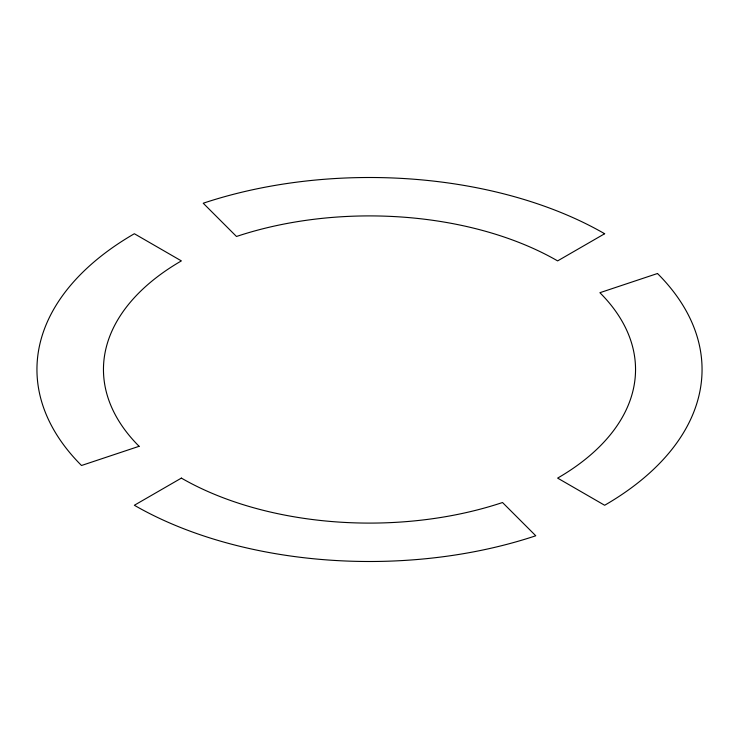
<?xml version="1.0" encoding="UTF-8"?>
<svg xmlns="http://www.w3.org/2000/svg" width="739" height="739" viewBox="0 0 739 739"><rect width="100%" height="100%" fill="white"/><g stroke="black" fill="none" stroke-linecap="round" stroke-linejoin="round"><path stroke-width="1.11" d="M181.378 478.105L134.35 505.264A332.55 191.992 0 0 0 535.775 535.775L502.52 502.52A266.04 153.601 0 0 1 181.378 478.105M604.65 233.736L557.622 260.895A266.04 153.601 0 0 0 236.48 236.48L203.225 203.225A332.55 191.992 0 0 1 604.65 233.736M139.098 446.301L81.502 465.496A332.55 191.992 0 0 1 134.35 233.736L181.378 260.895A266.04 153.601 0 0 0 139.098 446.301M657.498 273.504L599.902 292.699A266.04 153.601 0 0 1 557.622 478.105L604.65 505.264A332.55 191.992 0 0 0 657.498 273.504"/></g></svg>
